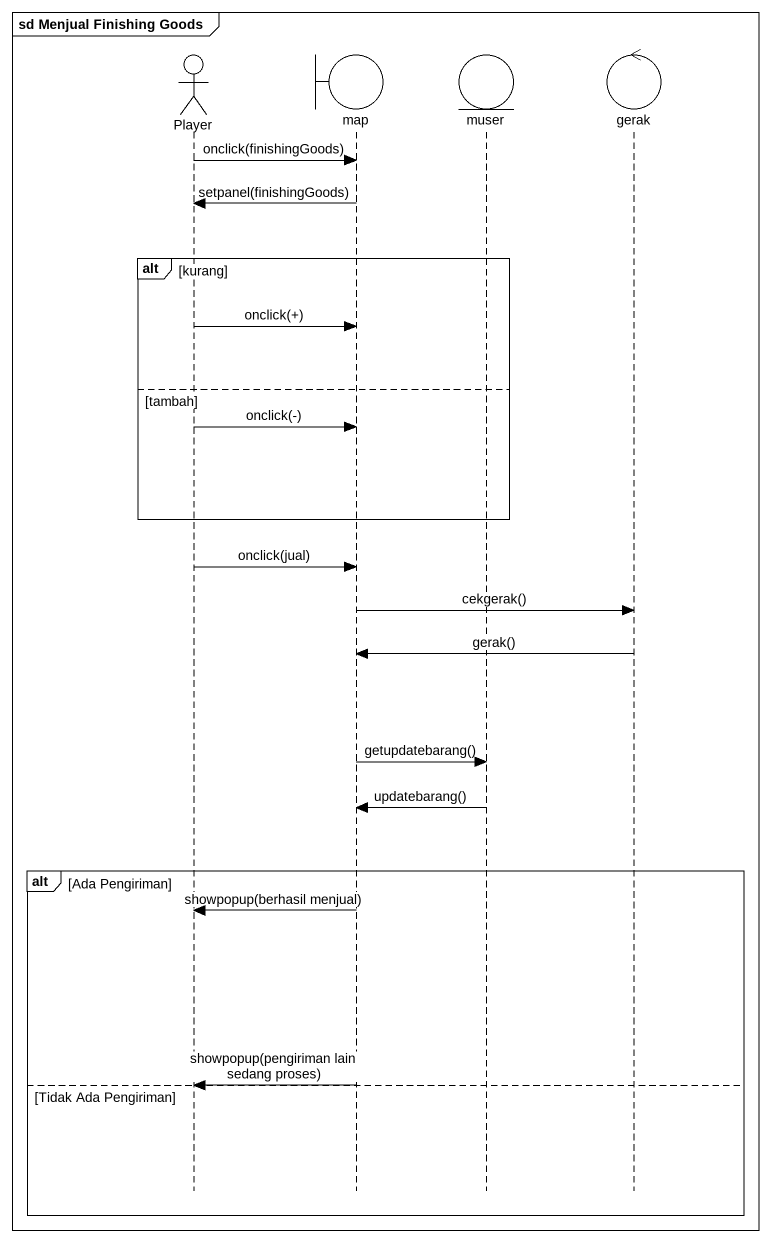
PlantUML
@startuml
mainframe sd Menjual Finishing Goods
hide footbox
actor Player
boundary "map" as map_
entity muser
control gerak

Player -> map_ : onclick(finishingGoods)
map_ -> Player : setpanel(finishingGoods)
alt kurang
  Player -> map_ : onclick(+)
else tambah
  Player -> map_ : onclick(-)
end
Player -> map_ : onclick(jual)
map_ -> gerak : cekgerak()
gerak -> map_ : gerak()
map_ -> muser : getupdatebarang()
muser -> map_ : updatebarang()
alt Ada Pengiriman
  map_ -> Player : showpopup(berhasil menjual)
else Tidak Ada Pengiriman
  map_ -> Player : showpopup(pengiriman lain sedang proses)
end
@enduml
